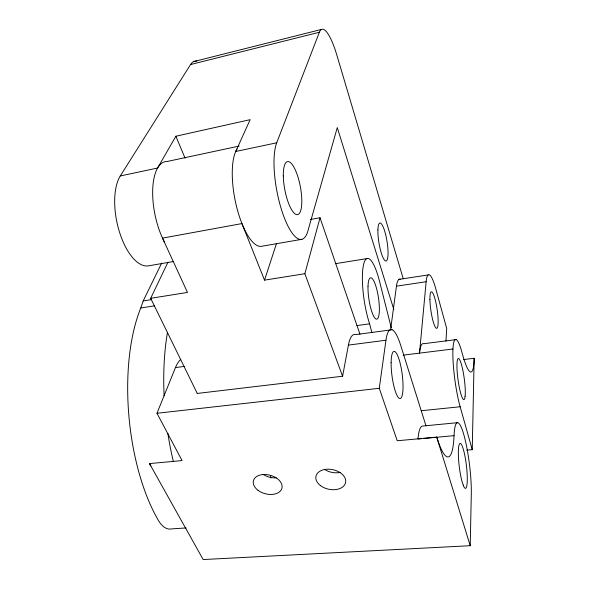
<?xml version="1.0" encoding="UTF-8"?>
<svg xmlns="http://www.w3.org/2000/svg" width="589" height="589" viewBox="0 0 589 589"><rect width="100%" height="100%" fill="white"/><g stroke="black" fill="none" stroke-linecap="round" stroke-linejoin="round"><path stroke-width="0.88" d="M180.742 359.415A42.504 18.252 84.1 0 0 175.463 367.573L156.976 413.272L182.067 460.583L149.503 463.587L203.168 559.55L470.221 545.701L471.296 494.458A43.858 7.002 83.2 0 0 463.653 434.115A43.858 7.002 83.2 0 0 454.045 435.661L423.395 438.488M472.238 449.679L474.167 358.289A55.182 7.856 81.7 0 1 462.137 353.025A40.111 6.118 82.3 0 0 452.912 349.918A40.111 6.118 82.3 0 0 460.156 406.756L472.238 449.679L466.746 450.158M445.961 341.105L446.705 328.507L435.757 288.713A35.774 6.126 81.7 0 0 426.141 281.733L396.463 286.173L390.573 329.855M426.141 281.733L419.523 353.128A39.632 7.377 82.5 0 1 423.778 343.711L456.232 339.595M454.045 435.661A69.318 12.155 82.5 0 1 436.751 437.119L397.222 440.763L379.272 388.306L385.957 340.228A46.023 9.991 82.6 0 1 400.704 345.382L425.95 425.744M392.075 329.744L355.763 334.596A45.39 11.574 82.8 0 0 348.423 345.102L342.584 376.231L197.249 393.445M342.614 376.327L304.866 273.708L320.033 217.753L310.263 219.506M304.866 273.708L264.527 280.143L276.543 243.39M186.08 527.943L171.708 528.878A39.176 17.677 87.3 0 1 158.154 520.021A141.294 60.358 84.5 0 1 140.771 307.988L143.201 300.935L161.658 263.106M393.813 309.416L337.283 127.592L307.922 230.859A52.288 15.358 79.3 0 1 283.125 214.565A52.288 15.358 79.3 0 1 276.705 142.796L319.371 32.248A42.857 9.763 78.2 0 1 336.761 54.851L403.251 278.752M197.359 393.666L150.674 298.299L167.917 262.311M276.705 142.796L235.733 151.476L250.148 119.655L175.868 136.236L157.58 168.042L120.281 175.949A49.204 22.286 78.1 0 0 119.677 232.67A49.204 22.286 78.1 0 0 149.017 265.749L173.056 261.597M120.281 175.949L190.556 64.54A40.781 14.511 76.4 0 1 196.778 61.182M193.722 61.565L321.388 29.45M190.556 64.54L319.371 32.248M239.112 146.087L167.188 161.467A49.94 20.725 78.4 0 0 152.698 189.687A49.94 20.725 78.4 0 0 164.53 242.219M301.877 239.325L261.899 246.239A51.479 17.265 79 0 1 236.807 207.593A51.479 17.265 79 0 1 237.124 148.951M335.296 263.695L366.903 258.593M150.674 298.299L187.486 292.431L162.505 238.125L241.946 223.577L264.527 280.143M143.201 300.935L151.344 299.639M140.771 307.988L154.325 305.868M399.018 279.377L428.196 274.945M356.927 325.562L369.605 323.825L371.909 332.667M175.463 367.573L184.563 366.395M348.423 345.102L385.957 340.228M403.207 355.145L452.948 348.997M463.462 359.57L474.167 358.289M156.976 413.272L379.272 388.306M421.253 410.739L460.156 406.756M457.543 422.681L422.615 426.061A43.284 8.43 83.6 0 0 417.984 438.982L421.591 438.65M175.868 136.236L185.086 158.183M320.033 217.753L359.96 334.243M436.751 437.119L470.221 545.701M391.317 327.911L380.074 283.537A40.523 9.372 81.5 0 0 363.722 263.982A40.523 9.372 81.5 0 0 369.605 323.825M173.35 461.452A143.127 56.426 84.2 0 1 167.85 433.335M164.117 395.845A143.127 56.426 84.2 0 1 167.482 332.329M270.447 475.404A20.998 7.502 85.8 0 1 270.859 478.003M340.471 472.334A14.865 9.984 11.9 0 1 324.377 469.271M276.241 477.812A14.46 9.557 14.8 0 1 263.158 474.403M150.924 466.002A62.397 28.368 84.9 0 1 149.503 463.587M396.463 286.173A35.392 7.134 81.7 0 1 400.255 279.208M465.067 396.22L465.038 397.052A20.711 3.159 82.3 0 1 458.109 380.332A20.711 3.159 82.3 0 1 459.759 359.938A20.711 3.159 82.3 0 1 465.288 393.931L465.067 396.22M463.271 485.145L462.358 482.7A22.64 3.615 83.2 0 1 458.971 445.269A22.64 3.615 83.2 0 1 466.525 466.525A22.64 3.615 83.2 0 1 463.55 486.043L463.271 485.145M368.015 286.269A20.924 4.837 81.5 0 0 376.062 319.047A20.924 4.837 81.5 0 0 376.96 290.053A20.924 4.837 81.5 0 0 368.015 286.269M283.316 175.934A26.984 7.915 79.3 0 0 297.489 214.646A26.984 7.915 79.3 0 0 296.863 173.77A26.984 7.915 79.3 0 0 283.316 175.934M377.902 229.901A19.26 4.101 80.8 0 0 385.184 260.772A19.26 4.101 80.8 0 0 385.832 235.357A19.26 4.101 80.8 0 0 377.902 229.901M391.125 362.721A23.759 5.154 82.6 0 0 399.887 398.547A23.759 5.154 82.6 0 0 400.248 363.685A23.759 5.154 82.6 0 0 391.125 362.721M320.32 485.469A15.152 9.998 12 0 0 345.272 483.665A15.152 9.998 12 0 0 326.726 469.227A15.152 9.998 12 0 0 320.32 485.469M258.026 490.313A14.732 9.564 14.8 0 0 281.814 488.598A14.732 9.564 14.8 0 0 263.173 474.55A14.732 9.564 14.8 0 0 258.026 490.313M429.926 299.455A18.473 3.166 81.7 0 0 436.316 328.272A18.473 3.166 81.7 0 0 435.867 302.488A18.473 3.166 81.7 0 0 429.926 299.455"/></g></svg>
